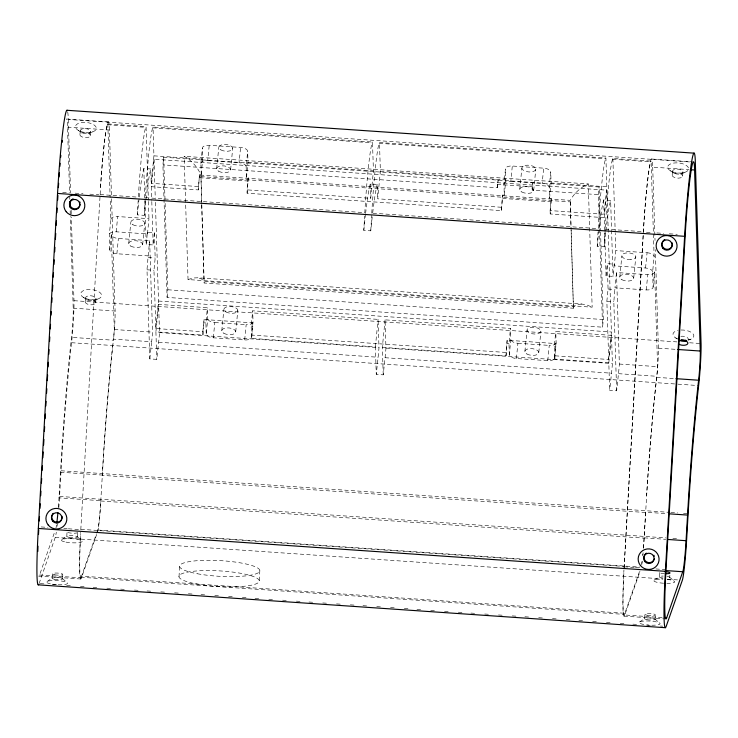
<?xml version="1.0" encoding="UTF-8"?>
<svg xmlns="http://www.w3.org/2000/svg" width="738" height="738" viewBox="0 0 738 738"><rect width="100%" height="100%" fill="white"/><g stroke="black" fill="none" stroke-linecap="round" stroke-linejoin="round"><path stroke-width="0.55" stroke-dasharray="3.69 2.77" d="M52.112 578.297L52.361 573.85M58.367 507.2A26.208 1.439 -86.1 0 0 58.772 501.517L61.475 455.438A164.371 9.022 -86.1 0 1 70.959 342.423L71.807 334.84A18.994 1.042 -86.1 0 0 73.256 309.859L70.331 216.502M58.809 507.809A34.972 1.919 -86.1 0 0 59.566 496.443L61.042 470.761A155.617 8.542 -86.1 0 1 70.986 347.672L71.549 342.709A27.767 1.522 -86.1 0 0 73.191 323.89L73.44 319.849A27.767 1.522 -86.1 0 0 73.984 300.689L71.346 216.954M62.573 578.795L62.831 574.349M66.789 536.378L67.047 531.923M77.259 536.877L77.518 532.421M80.802 529.644L100.506 188.153A59.437 3.266 -86.1 0 1 107.462 124.731L107.822 123.947L146.059 126.558L148.384 200.256M96.586 533.251L97.96 529.128A24.455 1.338 -86.1 0 0 100.552 504.488L103.366 458.307A164.371 9.022 -86.1 0 1 112.849 345.292L113.421 339.148L151.659 341.768L151.917 339.397A17.242 0.95 -86.1 0 0 152.535 332.284L149.657 240.625L118.384 238.485A6.993 3.358 5.6 0 1 111.309 234.638L109.805 249.905A6.993 3.358 5.6 0 0 116.881 253.752L148.153 255.892L147 269.794L149.814 358.889L156.779 359.369L158.882 339.877A17.242 0.95 -86.1 0 0 159.5 332.764L158.624 304.379L207.396 307.709L207.747 318.687L206.234 333.954A6.993 3.358 5.6 0 0 213.31 337.801L244.665 339.95A6.993 3.358 5.6 0 0 251.529 337.045L253.033 321.777L252.682 310.809L378.105 319.379L378.981 347.764A17.242 0.95 -86.1 0 1 378.363 354.877L376.26 374.369L383.225 374.849L385.328 355.356A17.242 0.95 -86.1 0 0 385.946 348.244L385.07 319.858L510.484 328.428L510.834 339.406L509.321 354.674A6.993 3.358 5.6 0 0 516.397 358.52L547.753 360.67A6.993 3.358 5.6 0 0 554.616 357.764L556.12 342.497L555.769 331.528L611.516 335.338L612.392 363.723A17.242 0.95 -86.1 0 1 611.774 370.836L609.671 390.328L616.636 390.799L618.739 371.315A17.242 0.95 -86.1 0 0 619.357 364.194L616.488 272.534L647.761 274.674A6.993 3.358 5.6 0 0 654.615 271.778L657.604 366.814A17.242 0.95 -86.1 0 1 656.986 373.926L654.634 395.771A166.124 9.114 -86.1 0 0 646.562 495.595M145.783 201.4A96.069 5.267 -86.1 0 0 144.316 215.358L137.351 214.878L138.172 200.505M144.316 215.358L145.718 191.243A59.437 3.266 -86.1 0 1 149.694 145.617L150.229 141.299A59.437 3.266 -86.1 0 1 152.674 127.822L153.024 127.037L372.505 142.037L373.419 170.847L370.707 198.328L247.027 189.869L248.236 177.655L246.492 177.535L246.151 166.567L247.654 151.299A6.993 3.358 5.6 0 0 240.579 147.443L209.223 145.303A6.993 3.358 5.6 0 0 202.36 148.2L200.856 163.467L201.206 174.445L199.463 174.325L198.365 189.915L151.336 186.696L154.039 159.214L606.931 190.173L611.405 331.999L608.693 359.48L554.699 355.79L554.801 359.12L608.804 362.81L609.671 390.328M179.011 576.802L179.602 566.535M259.259 580.64L259.85 570.373M372.229 216.88A96.069 5.267 -86.1 0 0 370.762 230.837L363.797 230.357L364.618 215.985M370.762 230.837L371.648 215.358M605.64 232.839A96.069 5.267 -86.1 0 0 604.173 246.796L597.208 246.317L598.029 231.944M604.173 246.796L605.575 222.682A59.437 3.266 -86.1 0 1 609.551 177.055L610.086 172.738A59.437 3.266 -86.1 0 1 612.531 159.251L612.881 158.476L651.128 161.087L654.136 256.584L652.632 271.842L653.112 287.045A6.993 3.358 5.6 0 1 646.248 289.942L614.975 287.802L616.488 272.534M624.016 568.343A61.199 3.358 -86.1 0 1 624.108 566.784L643.25 233.153M624.136 567.965A59.455 3.266 -86.1 0 1 624.228 566.452L643.813 225.293A59.437 3.266 -86.1 0 1 650.768 161.871L651.128 161.087M643.398 547.983A24.455 1.338 -86.1 0 0 643.859 541.627L646.673 495.447A164.371 9.022 -86.1 0 1 656.156 382.432L657.005 374.839A18.994 1.042 -86.1 0 0 658.444 349.867L655.307 249.629M643.471 548.325A26.208 1.439 -86.1 0 0 643.96 541.517L645.658 512.218L667.17 513.685M644.625 618.73L644.883 614.284M655.095 619.237L655.344 614.782M659.283 576.876L659.541 572.43M669.753 577.374L669.873 575.151M371.777 213.144L372.164 206.723A59.437 3.266 -86.1 0 1 376.14 161.096L376.675 156.779A59.437 3.266 -86.1 0 1 379.12 143.301L379.47 142.517L605.916 157.997L606.83 186.797L604.118 214.278L550.114 210.588L551.323 198.374L549.579 198.254L549.238 187.286L550.742 172.019A6.993 3.358 5.6 0 0 543.666 168.163L512.31 166.022A6.993 3.358 5.6 0 0 505.447 168.919L503.943 184.186L504.294 195.164L502.55 195.044L501.453 210.634L247.138 193.245L247.027 189.869M111.309 234.638L114.298 329.674A17.242 0.95 -86.1 0 1 113.68 336.786L113.421 340.218L71.54 337.358M79.944 134.491L80.331 130.525M90.359 135.737A5.249 2.518 5.6 0 0 82.951 132.656A5.249 2.518 5.6 0 0 82.139 136.954A5.249 2.518 5.6 0 0 90.359 135.737L90.746 131.761A5.249 2.518 5.6 0 0 83.339 128.689A5.249 2.518 5.6 0 0 82.536 132.988A5.249 2.518 5.6 0 0 90.746 131.761M85.221 301.639L85.608 297.672M95.626 302.875A5.249 2.518 5.6 0 0 88.228 299.803A5.249 2.518 5.6 0 0 87.416 304.093A5.249 2.518 5.6 0 0 95.626 302.875L96.023 298.908A5.249 2.518 5.6 0 0 88.615 295.827A5.249 2.518 5.6 0 0 87.804 300.126A5.249 2.518 5.6 0 0 96.023 298.908M109.805 249.905L109.325 234.702L110.829 219.444L110.183 198.734M116.189 231.806L117.693 216.538L148.965 218.679L147.462 233.946L116.189 231.806A6.993 3.358 5.6 0 0 109.325 234.702M116.881 253.752L118.384 238.485M128.726 243.614L130.838 222.239M142.665 244.564L144.768 223.19M198.254 186.539L151.225 183.319L153.938 155.838L153.024 127.037M154.371 232.728L153.172 244.942L146.207 244.472L147.406 232.258L154.371 232.728L155.174 258.06L153.974 270.274L155.81 328.521L202.839 331.731L202.941 335.07L155.912 331.86L158.624 304.379M148.153 255.892L149.657 240.625M600.557 231.963L603.315 319.545L602.568 327.183L167.092 297.414L162.913 164.878L163.67 157.249L599.136 187.009L600.52 230.809M155.81 328.521L158.522 301.039L155.303 199.251M167.092 297.414L167.849 289.776L165.081 202.194M198.365 189.915L199.463 174.325M201.64 204.075L200.93 175.1C197.719 167.157 191.603 160.487 184.149 156.308L188.033 279.554L592.153 307.183L588.26 183.937L184.149 156.308M201.206 174.445L202.71 159.177L202.36 148.2M200.856 163.467A6.993 3.358 5.6 0 1 207.719 160.57L209.223 145.303M571.147 230.081L573.417 308.235L204.131 282.995L200.93 175.1L570.206 200.349C574.312 193.181 580.686 187.258 588.26 183.937M216.668 168.762L218.78 147.388M202.839 331.731L204.048 319.517L252.82 322.857L251.713 338.401L375.393 346.86L376.26 374.369M202.941 335.07L204.048 319.517M206.234 333.954L205.893 322.976L207.396 307.709M213.31 337.801L214.813 322.534A6.993 3.358 5.6 0 1 207.747 318.687M230.607 169.712L232.71 148.338M221.778 330.799L223.891 309.425M246.151 166.567A6.993 3.358 5.6 0 0 239.075 162.711L240.579 147.443M246.492 177.535L247.996 162.268L247.654 151.299M247.138 193.245L248.236 177.655M235.717 331.749L237.821 310.384M244.665 339.95L246.169 324.683A6.993 3.358 5.6 0 0 253.033 321.777M251.529 337.045L251.178 326.076L252.682 310.809M501.342 207.258L377.671 198.799L380.384 171.317L379.47 142.517M375.393 346.86L378.105 319.379M383.225 374.849L382.358 347.34L385.07 319.858M497.357 187.738L498.104 180.109L497.357 187.738L162.913 164.878M501.453 210.634L502.55 195.044M504.294 195.164L505.798 179.897L505.447 168.919M503.943 184.186A6.993 3.358 5.6 0 1 510.807 181.29L512.31 166.022M519.755 189.482L521.867 168.107A6.993 3.358 5.6 0 1 531.683 165.727A6.993 3.358 5.6 0 1 533.389 171.474A6.993 3.358 5.6 0 1 522.126 168.993L521.867 168.107M382.358 347.34L506.028 355.79L507.135 340.236L555.908 343.576L554.801 359.12M506.028 355.79L507.135 340.236M509.321 354.674L508.98 343.696L510.484 328.428M532.19 190.118L532.947 182.489L532.19 190.118L598.38 194.648L602.568 327.183M516.397 358.52L517.901 343.253A6.993 3.358 5.6 0 1 510.834 339.406M533.694 190.432L535.797 169.057M524.866 351.519L527.19 329.286A6.993 3.358 5.6 0 1 538.343 328.345A6.993 3.358 5.6 0 1 536.987 333.88A6.993 3.358 5.6 0 1 526.978 330.144M549.238 187.286A6.993 3.358 5.6 0 0 542.162 183.43L543.666 168.163M549.579 198.254L551.083 182.987L550.742 172.019M606.064 275.901L607.263 263.687L614.228 264.167L613.029 276.381L606.064 275.901L604.219 217.655L550.225 213.965L551.323 198.374M538.805 352.469L540.908 331.094M547.753 360.67L549.256 345.402A6.993 3.358 5.6 0 0 556.12 342.497M554.616 357.764L554.266 346.795L555.769 331.528M573.417 308.235L570.206 200.349L571.111 228.937M598.38 194.648L599.136 187.009M604.219 217.655L606.931 190.173M608.693 359.48L606.857 301.233L608.066 289.019L607.263 263.687M652.632 271.842A6.993 3.358 5.6 0 0 645.556 267.995L614.284 265.855L615.796 250.588L615.243 233.319M616.636 390.799L613.832 301.704L614.975 287.802M608.804 362.81L611.516 335.338M619.782 277.184L621.885 255.809M633.711 278.134L635.824 256.759M645.556 267.995L647.069 252.728L615.796 250.588M646.248 289.942L647.761 274.674M653.112 287.045L654.615 271.778M672.189 174.98L672.576 171.013M682.595 176.216A5.249 2.518 5.6 0 0 675.187 173.144A5.249 2.518 5.6 0 0 674.384 177.434A5.249 2.518 5.6 0 0 682.595 176.216L682.982 172.249A5.249 2.518 5.6 0 0 675.584 169.168A5.249 2.518 5.6 0 0 674.772 173.467A5.249 2.518 5.6 0 0 682.982 172.249M149.814 358.889L151.659 341.768M97.61 531.738L97.877 530.788A26.208 1.439 -86.1 0 0 100.654 504.377L100.885 500.696L58.994 497.836M80.774 578.989L38.8 576.12A61.199 3.358 -86.1 0 0 39.575 574.994L54.981 531.019M39.086 583.555L55.258 537.375A34.972 1.919 -86.1 0 0 56.3 532.209M639.514 571.461L624.865 613.278L81.558 576.138L96.208 534.321M39.575 574.994L81.466 577.854L96.862 533.878M662.124 617.549L624.772 614.994L640.169 571.018M100.119 194.574L138.366 197.184L138.753 190.773A59.437 3.266 -86.1 0 1 142.72 145.146L143.264 140.829A59.437 3.266 -86.1 0 1 145.7 127.342L146.059 126.558M145.331 197.664L364.812 212.664L365.199 206.253A59.437 3.266 -86.1 0 1 369.166 160.626L369.71 156.308A59.437 3.266 -86.1 0 1 372.146 142.821L372.505 142.037M372.93 213.217L598.223 228.623L598.61 222.203A59.437 3.266 -86.1 0 1 602.577 176.576L603.121 172.258A59.437 3.266 -86.1 0 1 605.557 158.781L605.916 157.997M61.715 539.616L66.983 536.065M47.029 581.544L52.306 577.992M654.2 580.123L659.477 576.572M639.542 621.977L644.818 618.426M89.095 133.264L93.016 131.724M94.372 300.412L98.292 298.872M681.34 173.753L685.251 172.203M688.572 340.126L690.528 339.351M188.033 279.554L193.162 277.995L197.793 277.792L581.599 304.028L586.738 304.895L592.153 307.183M581.599 304.028L577.098 304.656L573.564 306.713L204.288 281.464L201.594 278.982L197.793 277.792M108.338 121.89L66.457 119.021A61.189 3.358 -86.1 0 1 67.426 124.704L69.575 192.443M651.645 159.03L692.401 161.816M67.73 112.056A69.944 3.838 -86.1 0 1 68.173 116.788L68.265 119.464L689.606 161.936M107.462 124.731L145.7 127.342M152.674 127.822L372.146 142.821M379.12 143.301L605.557 158.781M612.531 159.251L650.768 161.871M67.518 127.13L109.399 129.999L111.53 197.599M650.104 232.47L643.315 232L643.711 225.45A61.189 3.358 -86.1 0 1 652.623 164.712L652.706 167.139L688.932 169.611M153.938 155.838L202.71 159.177M247.996 162.268L373.419 170.847M380.384 171.317L505.798 179.897M551.083 182.987L606.83 186.797M207.719 160.57L239.075 162.711M510.807 181.29L542.162 183.43M497.246 184.362L532.089 186.742M139.27 196.981A96.069 5.267 -86.1 0 1 143.809 168.495L150.773 168.974L151.225 183.319M365.605 213.43A96.069 5.267 -86.1 0 1 370.255 183.974L377.219 184.454L377.671 198.799M599.127 228.42A96.069 5.267 -86.1 0 1 603.666 199.933L610.63 200.404L611.534 229.186M200.782 176.631L570.059 201.871M199.564 177.701L248.337 181.031M502.652 198.421L551.434 201.751M605.188 229.094L641.184 231.557M62.647 192.304L69.446 192.775M75.101 193.162L83.025 193.697M89.824 194.168L98.874 194.786M656.903 232.931L663.693 233.392M669.357 233.78L677.281 234.324M148.209 257.58L155.174 258.06M608.066 289.019L615.031 289.49M147 269.794L153.974 270.274M606.857 301.233L613.832 301.704M167.849 289.776L603.315 319.545M158.522 301.039L611.405 331.999M73.984 300.689L676.949 341.906M689.578 342.764L701.063 343.557M73.228 308.161L115.11 311.03L115.137 312.728A18.994 1.042 -86.1 0 1 113.698 337.7M658.416 348.17L677.668 349.48M214.813 322.534L246.169 324.683M517.901 343.253L549.256 345.402M204.149 322.857L205.893 322.976M251.178 326.076L252.922 326.187M507.237 343.576L508.98 343.696M554.266 346.795L556.009 346.906M505.927 352.45L251.612 335.07L251.713 338.401M114.307 329.517L152.545 332.137M159.519 332.607L378.991 347.616M385.956 348.087L612.402 363.566M619.376 364.046L657.613 366.657M158.633 342.238L378.105 357.247M385.07 357.718L611.516 373.197M618.49 373.677L656.728 376.288M656.728 377.358L674.846 378.594M71.549 342.709L676.811 384.083M677.954 384.166L698.628 385.577M61.042 470.761L669.744 512.375M670.888 512.449L677.779 512.919M683.526 513.316L688.12 513.63M60.47 472.209L102.351 475.078M645.547 512.504L102.241 475.364L103.255 458.455A166.124 9.114 -86.1 0 1 112.84 344.24M59.566 496.443L665.971 537.901M672.862 538.371L678.6 538.758M644.191 537.836L665.694 539.312M100.765 500.982L644.071 538.122M97.711 530.032L639.864 567.098M80.922 529.312L624.228 566.452M41.18 526.932L47.97 527.402M63.819 528.482L67.213 528.712M68.348 528.795L78.532 529.487M624.108 566.784L634.293 567.476M635.427 567.559L639.957 567.863M655.805 568.952L665.99 569.644M55.258 537.375L662.807 578.915M667.401 579.229L677.742 579.93M80.811 577.236L624.2 614.376M623.997 616.119L664.837 618.914M40.239 583.629L44.834 583.942M52.868 584.496L58.616 584.883M66.651 585.437L71.245 585.751M80.433 586.378L85.027 586.692M93.071 587.245L98.809 587.632M106.844 588.186L112.591 588.573M120.626 589.127L125.22 589.441M134.408 590.068L139.002 590.382M147.047 590.935L152.784 591.322M160.829 591.876L166.567 592.263M174.611 592.817L179.205 593.131M188.393 593.758L192.987 594.072M201.022 594.625L206.769 595.013M214.804 595.566L220.551 595.953M228.586 596.507L233.18 596.821M242.368 597.448L246.962 597.762M255.007 598.315L260.745 598.702M268.789 599.256L274.527 599.643M282.571 600.197L287.165 600.511M296.353 601.138L300.947 601.452M308.982 602.005L314.729 602.393M322.764 602.946L328.511 603.333M336.546 603.887L341.141 604.201M350.329 604.828L354.923 605.142M362.967 605.695L368.705 606.082M376.749 606.636L382.487 607.023M390.531 607.577L395.116 607.891M404.304 608.518L408.898 608.832M416.942 609.385L422.68 609.773M430.724 610.326L436.462 610.713M444.507 611.267L449.101 611.581M458.289 612.208L462.883 612.522M470.918 613.075L476.665 613.462M484.7 614.016L490.447 614.403M498.482 614.957L503.076 615.271M512.264 615.898L516.858 616.212M524.903 616.765L530.64 617.153M538.685 617.706L544.423 618.093M552.467 618.647L557.061 618.961M566.249 619.588L570.843 619.902M578.878 620.455L584.625 620.842M592.66 621.396L598.407 621.783M606.442 622.337L611.036 622.651M620.224 623.278L624.818 623.592M632.863 624.145L638.601 624.533M646.645 625.086L652.383 625.473M660.427 626.027L662.724 626.184M670.482 170.819L673.951 173.061M675.759 337.967L677.493 339.083M78.246 130.34L81.715 132.572M83.514 297.488L86.983 299.72M669.597 577.153L674.44 581.295M654.938 619.016L659.781 623.149M77.103 536.655L81.946 540.797M62.426 578.583L67.269 582.716M109.399 129.999L109.316 127.573A61.189 3.358 -86.1 0 0 100.405 188.31M652.706 167.139L655.021 240.468M612.881 158.476L615.206 232.166M614.228 264.167L614.284 265.855M611.571 230.339L613.029 276.381M603.666 199.933L604.118 214.278M550.114 210.588L550.225 213.965M370.255 183.974L370.707 198.328M201.677 205.219L204.131 282.995M163.67 157.249L165.044 201.04M154.039 159.214L155.266 198.107M151.336 186.696L151.77 200.404M151.797 201.548L153.172 244.942M155.912 331.86L156.779 359.369M148.421 201.409L148.965 218.679M147.406 232.258L147.462 233.946M143.809 168.495L146.207 244.472M111.567 198.743L115.11 311.03M107.822 123.947L110.147 197.581M68.265 119.464L70.58 192.867M71.125 210.072L71.309 215.81M69.723 197.028L69.796 199.315M70.156 210.773L70.304 215.358M50.396 583.859A10.489 2.048 3.3 0 1 52.822 580.548A10.489 2.048 3.3 0 1 67.573 583.306A10.489 2.048 3.3 0 1 52.214 584.201M666.958 576.36A5.249 1.024 3.3 0 1 669.753 577.43A5.249 1.024 3.3 0 1 666.82 578.177M663.084 578.038A5.249 1.024 3.3 0 1 659.283 576.821A5.249 1.024 3.3 0 1 663.231 576.064M667.143 579.422A10.489 2.048 3.3 0 1 674.753 581.848A10.489 2.048 3.3 0 1 666.838 583.371M663.573 583.241A10.489 2.048 3.3 0 1 653.813 580.732A10.489 2.048 3.3 0 1 662.798 579.127M643.785 624.477A10.489 2.048 3.3 0 1 644.043 621.045A10.489 2.048 3.3 0 1 659.993 623.37A10.489 2.048 3.3 0 1 646.765 624.911M57.389 523.556A34.972 1.919 -86.1 0 1 57.094 526.231M680.86 336.316A5.249 2.518 5.6 0 1 686.285 337.026A5.249 2.518 5.6 0 1 688.185 339.646M681.091 330.006A10.489 5.037 5.6 0 1 693.305 334.222A10.489 5.037 5.6 0 1 687.816 340.024M677.401 338.788A10.489 5.037 5.6 0 1 678.056 330.366M146.013 199.408A96.069 5.267 -86.1 0 1 150.773 168.974M372.69 212.941A96.069 5.267 -86.1 0 1 377.219 184.454M363.797 230.357A96.069 5.267 -86.1 0 1 365.494 214.407M597.208 246.317A96.069 5.267 -86.1 0 1 598.905 230.367M110.829 219.444A6.993 3.358 5.6 0 1 117.693 216.538M647.069 252.728A6.993 3.358 5.6 0 1 654.136 256.584M605.87 230.846A96.069 5.267 -86.1 0 1 610.63 200.404M624.865 613.278A59.455 3.266 -86.1 0 1 623.979 570.981M642.881 554.007A24.455 1.338 -86.1 0 1 642.697 555.871M642.042 561.535A24.455 1.338 -86.1 0 1 641.774 563.472M81.558 576.138A59.455 3.266 -86.1 0 1 80.746 532.338M137.351 214.878A96.069 5.267 -86.1 0 1 139.048 198.928M56.531 524.93A26.208 1.439 -86.1 0 1 55.987 527.928M81.466 577.854A61.199 3.358 -86.1 0 1 80.543 534.312M77.462 532.31A5.249 1.024 3.3 0 1 73.56 533.242A5.249 1.024 3.3 0 1 67.361 532.255M624.772 614.994A61.199 3.358 -86.1 0 1 623.933 569.902M643.102 552.697A26.208 1.439 -86.1 0 1 642.909 554.782M642.217 561.286A26.208 1.439 -86.1 0 1 641.728 564.93M664.421 573.684A5.249 1.024 3.3 0 1 660.067 572.872M659.587 572.531A5.249 1.024 3.3 0 1 659.615 572.218M630.759 259.665L628.96 259.665A6.993 3.358 5.6 0 1 622.494 254.425A6.993 3.358 5.6 0 1 634.126 254.481A6.993 3.358 5.6 0 1 630.759 259.665M69.104 537.319A5.249 1.024 3.3 0 0 77.25 536.978A5.249 1.024 3.3 0 0 69.713 535.576A5.249 1.024 3.3 0 0 69.104 537.319M65.959 542.116A10.489 2.048 3.3 0 0 82.241 541.452A10.489 2.048 3.3 0 0 67.176 538.639A10.489 2.048 3.3 0 0 65.959 542.116M54.428 579.238A5.249 1.024 3.3 0 0 62.573 578.906A5.249 1.024 3.3 0 0 55.036 577.503A5.249 1.024 3.3 0 0 54.428 579.238M646.94 619.671A5.249 1.024 3.3 0 0 655.086 619.339A5.249 1.024 3.3 0 0 647.549 617.937A5.249 1.024 3.3 0 0 646.94 619.671M79.888 131.161A10.489 5.037 5.6 0 0 96.309 128.716A10.489 5.037 5.6 0 0 81.503 122.563A10.489 5.037 5.6 0 0 79.888 131.161M85.165 298.3A10.489 5.037 5.6 0 0 101.586 295.864A10.489 5.037 5.6 0 0 86.78 289.711A10.489 5.037 5.6 0 0 85.165 298.3M672.124 171.64A10.489 5.037 5.6 0 0 688.554 169.205A10.489 5.037 5.6 0 0 673.748 163.052A10.489 5.037 5.6 0 0 672.124 171.64M526.987 354.046A6.993 3.358 5.6 0 0 538.592 353.327A6.993 3.358 5.6 0 0 529.93 348.613A6.993 3.358 5.6 0 0 526.987 354.046M223.9 333.327A6.993 3.358 5.6 0 0 235.505 332.607A6.993 3.358 5.6 0 0 226.843 327.893A6.993 3.358 5.6 0 0 223.9 333.327M521.867 192.009A6.993 3.358 5.6 0 0 533.482 191.29A6.993 3.358 5.6 0 0 524.819 186.566A6.993 3.358 5.6 0 0 521.867 192.009M218.78 171.29A6.993 3.358 5.6 0 0 230.394 170.57A6.993 3.358 5.6 0 0 221.732 165.856A6.993 3.358 5.6 0 0 218.78 171.29M226.003 311.953A6.993 3.358 5.6 0 0 237.618 311.242A6.993 3.358 5.6 0 0 228.946 306.519A6.993 3.358 5.6 0 0 226.003 311.953M220.893 149.915A6.993 3.358 5.6 0 0 232.498 149.196A6.993 3.358 5.6 0 0 223.835 144.482A6.993 3.358 5.6 0 0 220.893 149.915M130.847 246.141A6.993 3.358 5.6 0 0 142.452 245.422A6.993 3.358 5.6 0 0 133.79 240.708A6.993 3.358 5.6 0 0 130.847 246.141M132.951 224.767A6.993 3.358 5.6 0 0 144.565 224.048A6.993 3.358 5.6 0 0 135.893 219.334A6.993 3.358 5.6 0 0 132.951 224.767M621.894 279.711A6.993 3.358 5.6 0 0 633.499 278.992A6.993 3.358 5.6 0 0 624.837 274.278A6.993 3.358 5.6 0 0 621.894 279.711M197.36 573.749A40.221 7.85 3.3 0 0 259.785 571.194A40.221 7.85 3.3 0 0 202.028 560.419A40.221 7.85 3.3 0 0 197.36 573.749M196.769 584.026A40.221 7.85 3.3 0 0 259.195 581.461A40.221 7.85 3.3 0 0 201.437 570.686A40.221 7.85 3.3 0 0 196.769 584.026M54.677 574.791A5.249 1.024 3.3 0 0 62.822 574.459A5.249 1.024 3.3 0 0 55.295 573.048A5.249 1.024 3.3 0 0 54.677 574.791M647.198 615.224A5.249 1.024 3.3 0 0 655.335 614.892A5.249 1.024 3.3 0 0 647.807 613.481A5.249 1.024 3.3 0 0 647.198 615.224"/><path stroke-width="1.11" d="M38.736 584.395A69.944 3.838 -86.1 0 1 38.33 528.454L57.546 193.448A69.944 3.838 -86.1 0 1 67.426 110.792M39.243 521.028L39.511 516.425M39.972 508.371L40.239 503.768M40.701 495.715L40.959 491.111M41.42 483.058L41.688 478.464M42.149 470.41L42.417 465.807M42.878 457.754L43.201 451.997M43.597 445.097L43.929 439.35M44.391 431.296L44.658 426.693M45.119 418.64L45.387 414.036M45.848 405.983L46.107 401.38M46.568 393.326L46.835 388.723M47.297 380.67L47.629 374.922M48.09 366.869L48.357 362.266M48.819 354.212L49.077 349.609M49.538 341.556L49.806 336.952M50.267 328.899L50.535 324.305M51.06 315.098L51.254 311.648M51.789 302.442L52.047 297.838M52.444 290.938L52.776 285.182M53.237 277.128L53.505 272.534M53.966 264.481L54.225 259.877M54.695 251.824L54.953 247.221M55.415 239.167L55.747 233.411M56.208 225.358L56.475 220.763M56.937 212.71L57.195 208.107M57.665 200.053L57.924 195.45M665.408 571.323L684.624 236.317A69.944 3.838 -86.1 0 1 690.685 167.987A69.944 3.838 -86.1 0 1 695.251 159.657L701.063 343.557A27.767 1.522 -86.1 0 1 698.628 385.577L698.065 390.54A155.617 8.542 -86.1 0 0 688.12 513.63L686.644 539.312A34.972 1.919 -86.1 0 1 682.336 580.243L666.165 626.414A69.944 3.838 -86.1 0 1 665.408 571.323L38.33 528.454M666.654 617.854L683.065 570.788A26.208 1.439 -86.1 0 0 685.851 544.376L688.554 498.307A164.371 9.022 -86.1 0 1 698.037 385.291L698.886 377.708A18.994 1.042 -86.1 0 0 700.334 352.727L694.504 167.572A61.189 3.358 -86.1 0 0 685.593 228.31L665.99 569.644A61.199 3.358 -86.1 0 0 666.654 617.854L664.394 617.706M58.385 187.627L58.514 185.45A61.189 3.358 -86.1 0 1 58.653 183.319M67.057 110.294L694.135 153.153M691.202 169.768L694.596 169.998M57.546 193.448L684.624 236.317M677.668 349.48L700.307 351.03M675.971 378.677L698.618 380.227M669.431 513.842L687.539 515.078M667.964 539.469L686.072 540.705M665.824 570.575L682.807 571.738M38.201 584.837L665.381 627.706M69.87 201.612L70.045 207.341M686.608 340.891A5.249 2.518 5.6 0 1 678.573 339.729M685.75 340.209A10.489 5.037 5.6 0 1 681.395 339.914M57.915 512.698A26.208 1.439 -86.1 0 1 56.826 522.855M37.832 551.434A61.199 3.358 -86.1 0 1 37.998 546.111M38.505 534.496A61.199 3.358 -86.1 0 1 38.745 529.902M59.086 176.936A61.189 3.358 -86.1 0 1 59.4 172.683M59.889 166.391A61.189 3.358 -86.1 0 1 60.147 163.292M60.673 157.249A61.189 3.358 -86.1 0 1 60.848 155.294M62.158 142.36A61.189 3.358 -86.1 0 1 62.389 140.386M80.11 204.583A5.249 5.138 19.3 0 1 73.302 208.559A5.249 5.138 19.3 0 1 70.285 201.271M70.562 200.81A5.249 5.138 19.3 0 1 70.885 200.376M71.254 199.989A5.249 5.138 19.3 0 1 71.66 199.629M72.582 199.057A5.249 5.138 19.3 0 1 73.08 198.845M79.833 201.926A5.249 5.138 19.3 0 1 80.11 202.968M62.14 516.296A5.249 5.138 19.3 0 1 55.857 522.034A5.249 5.138 19.3 0 1 52.582 514.137M52.905 513.703A5.249 5.138 19.3 0 1 53.274 513.307M654.255 558.915A5.249 5.138 19.3 0 1 646.571 561.913A5.249 5.138 19.3 0 1 645.519 553.795M645.925 553.445A5.249 5.138 19.3 0 1 646.368 553.131M653.877 555.234A5.249 5.138 19.3 0 1 654.265 556.249M672.244 242.922A5.249 5.138 19.3 0 1 669.209 248.946A5.249 5.138 19.3 0 1 662.687 246.75A5.249 5.138 19.3 0 1 663.905 240.118M664.348 239.804A5.249 5.138 19.3 0 1 664.818 239.546M678.729 340.781A5.249 2.518 5.6 0 1 686.368 341.242A5.249 2.518 5.6 0 1 686.082 344.914A5.249 2.518 5.6 0 1 678.48 343.945M665.122 571.673A5.249 1.024 3.3 0 1 670.003 572.928A5.249 1.024 3.3 0 1 665.51 573.73M66.189 211.705A10.489 10.277 19.3 0 0 84.114 209.214A10.489 10.277 19.3 0 0 72.758 195.164A10.489 10.277 19.3 0 0 66.189 211.705M70.553 207.729A5.249 5.138 19.3 0 0 79.51 206.483A5.249 5.138 19.3 0 0 73.837 199.454A5.249 5.138 19.3 0 0 70.553 207.729M48.219 525.032A10.489 10.277 19.3 0 0 66.134 522.541A10.489 10.277 19.3 0 0 54.778 508.491A10.489 10.277 19.3 0 0 48.219 525.032M52.573 521.056A5.249 5.138 19.3 0 0 61.54 519.81A5.249 5.138 19.3 0 0 55.857 512.781A5.249 5.138 19.3 0 0 52.573 521.056M640.455 565.511A10.489 10.277 19.3 0 0 658.37 563.02A10.489 10.277 19.3 0 0 647.023 548.971A10.489 10.277 19.3 0 0 640.455 565.511M644.818 561.535A5.249 5.138 19.3 0 0 653.776 560.299A5.249 5.138 19.3 0 0 648.102 553.269A5.249 5.138 19.3 0 0 644.818 561.535M658.434 252.184A10.489 10.277 19.3 0 0 676.349 249.702A10.489 10.277 19.3 0 0 664.993 235.643A10.489 10.277 19.3 0 0 658.434 252.184M662.798 248.217A5.249 5.138 19.3 0 0 671.755 246.972A5.249 5.138 19.3 0 0 666.073 239.942A5.249 5.138 19.3 0 0 662.798 248.217"/></g></svg>
